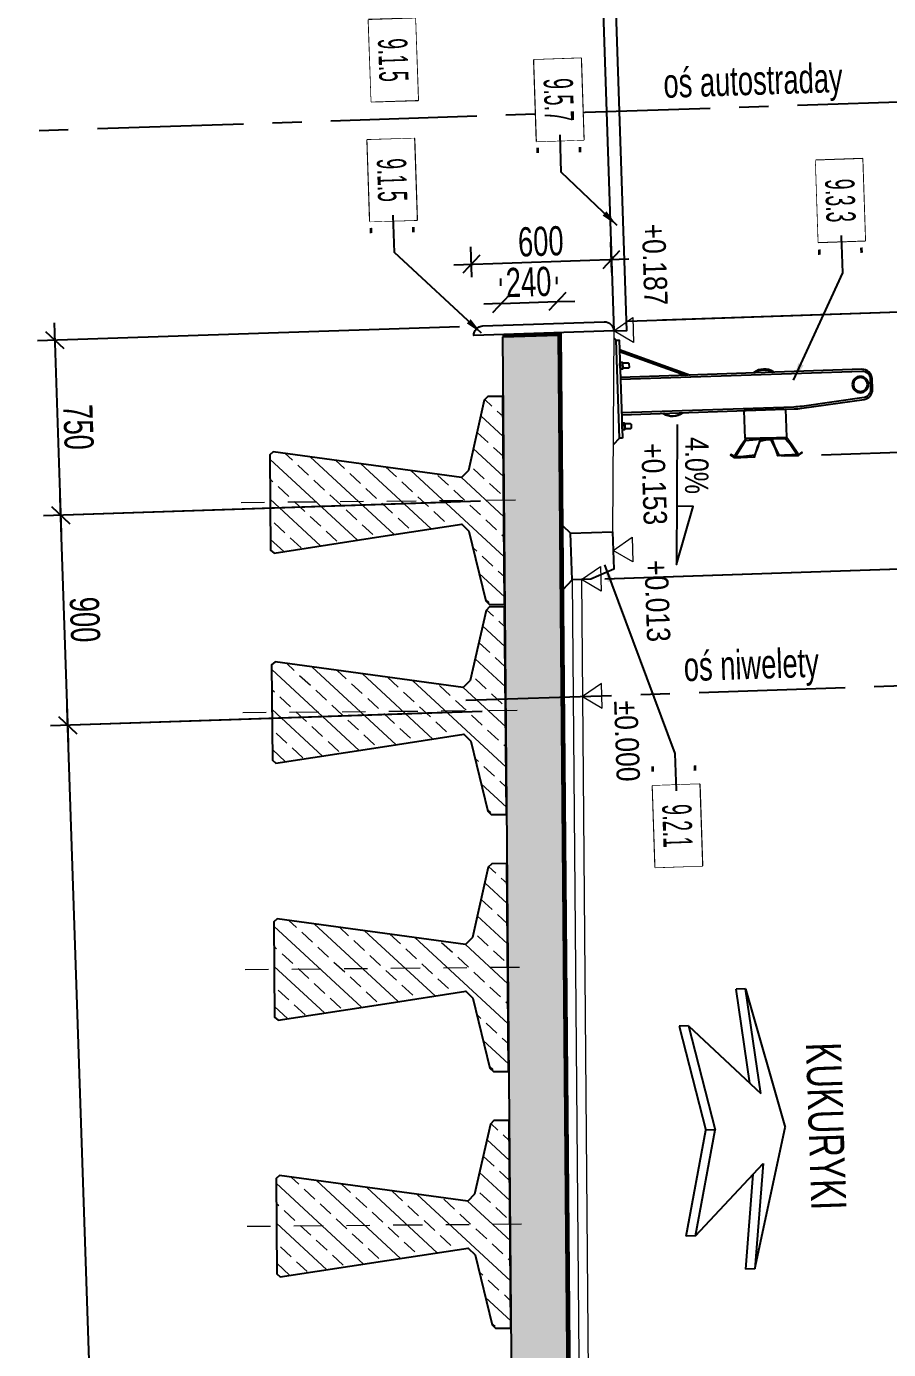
# Model space of a CAD drawing. Header units: metres. Extents: x 8395712 to 9795150, y 4166577 to 5794892.
# Drawn here: x 8418352.67 to 8418356.37, y 5772432.09 to 5772437.76 of the extents above; entities that cross this region are included whole.
import ezdxf
from ezdxf.enums import TextEntityAlignment as Align

# ---------------------------------------------------------------- set-up
doc = ezdxf.new("R2010")
doc.units = ezdxf.units.M
doc.set_wipeout_variables(frame=1)
doc.header["$PDMODE"] = 35
doc.header["$PDSIZE"] = 0.002
doc.linetypes.add('CENTER', pattern=[2, 1.25, -0.25, 0.25, -0.25])
doc.linetypes.add('HIDDEN', pattern=[0.375, 0.25, -0.125])
for name, color, linetype in [('00RysOpi-T', 2, 'Continuous'), ('AII_M_bariery', 8, 'Continuous'), ('AII_M_izolacja', 8, 'Continuous'), ('AII_M_konstrukcja beton', 3, 'Continuous'), ('AII_M_krawężnik', 9, 'Continuous'), ('AII_M_opis', 1, 'Continuous'), ('AII_M_opisy do legendy', 2, 'Continuous'), ('AII_M_osie główne', 8, 'CENTER'), ('AII_M_wyposażenie', 8, 'Continuous')]:
    doc.layers.add(name, color=color, linetype=linetype)
for name, color, linetype, lineweight in [('AII_M_konstrukcja', 1, 'Continuous', 25), ('AII_M_koty wysokościowe', 1, 'Continuous', 18), ('AII_M_kreskowanie', 8, 'Continuous', 0), ('AII_M_nawierzchnia', 9, 'Continuous', 18), ('AII_M_opisy wymiary', 1, 'Continuous', 25), ('AII_M_wymiary', 1, 'Continuous', 25)]:
    doc.layers.add(name, color=color, linetype=linetype, lineweight=lineweight)
doc.styles.add('AII_norm.', font='CDMSIMPL.shx', dxfattribs={"width": 0.75, "bigfont": 'CDMBIGPL.shx'})
doc.styles.add('CDMSTYLE', font='CDMSIMPL.shx', dxfattribs={"width": 0.7, "bigfont": 'CDMBIGPL.shx'})
doc.dimstyles.new('CDM-ME50MM', dxfattribs={"dimscale": 0.05, "dimtxt": 2.5, "dimasz": 1.5, "dimexe": 1.5, "dimexo": 5, "dimgap": 0.5, "dimtad": 1, "dimdec": 0, "dimlfac": 1000, "dimrnd": 1, "dimzin": 9, "dimtxsty": 'CDMSTYLE', "dimblk": 'OBLIQUE', "dimcen": 2.5, "dimdle": 1.5, "dimclrd": 9, "dimclre": 9, "dimadec": 1, "dimazin": 2, "dimtfac": 1, "dimtdec": 1, "dimtix": 1, "dimtmove": 2, "dimatfit": 3, "dimldrblk": 'DOT', "dimfxl": 1, "dimtvp": 1, "dimtolj": 1, "dimtzin": 0, "dimlwd": 25, "dimlwe": 25, "dimarcsym": 0})
doc.dimstyles.new('CDM-ME50MM$7', dxfattribs={"dimscale": 0.05, "dimtxt": 2.5, "dimasz": 1.5, "dimexe": 1.5, "dimexo": 5, "dimgap": 0.5, "dimtad": 1, "dimdec": 0, "dimlfac": 1000, "dimrnd": 1, "dimzin": 9, "dimtxsty": 'CDMSTYLE', "dimblk": 'OBLIQUE', "dimcen": 2.5, "dimdle": 1.5, "dimclrd": 9, "dimclre": 9, "dimadec": 1, "dimazin": 2, "dimtfac": 1, "dimtdec": 1, "dimtix": 1, "dimtmove": 2, "dimatfit": 3, "dimfxl": 1, "dimtvp": 1, "dimtolj": 1, "dimtzin": 0, "dimlwd": 25, "dimlwe": 25, "dimarcsym": 0})

# ---------------------------------------------------------------- blocks, each defined once
blk = doc.blocks.new('Deska_0.6')
at = {"layer": 'AII_M_wyposażenie', "color": 0, "linetype": 'ByBlock', "lineweight": -2}
blk.add_lwpolyline([(0, 0), (0, -0.6, 0.414214), (0.04, -0.56), (0.04, -0.04, 0.414214)], format="xyb", close=True, dxfattribs=at)
blk = doc.blocks.new('Barieroporęcz_1.1')
at = {"layer": 'AII_M_bariery', "color": 0, "linetype": 'ByBlock', "lineweight": -2}
for p, q in [((-0.23, 0.5366), (-0.23, 0.7166)), ((-0.23, 0.7166), (-0.11, 0.7166)), ((-0.11, 0.7166), (-0.11, 0.5366)), ((0.0522, 0.6687), (0.05, 0.6666)), ((-0.11, 0.5366), (-0.23, 0.5366)), ((0.17, 0.013), (0.05, 0.313)), ((0.1614, 0.013), (0.05, 0.2915)), ((-0.1122, 0.2751), (-0.11, 0.273)), ((-0.17, 0.013), (-0.15, 0.013)), ((0.09, 0.013), (0.11, 0.013))]:
    blk.add_line(p, q, dxfattribs=at)
for points in [[(-0.11, 0.013), (-0.11, 0.7514, -0.028091), (-0.1081, 0.785), (-0.0795, 1.0534, -0.371293), (-0.037, 1.09), (0.007, 1.09, -0.414214), (0.05, 1.047), (0.05, 0.013)], [(0.042, 0.013), (0.042, 1.047, 0.414214), (0.007, 1.082), (-0.037, 1.082, 0.361555), (-0.0714, 1.0534), (-0.0716, 1.0525), (-0.1001, 0.7845, 0.028091), (-0.102, 0.7509), (-0.102, 0.013)], [(-0.31, 0.4914), (-0.31, 0.5166), (-0.31, 0.5732, -0.324981), (-0.3052, 0.5798), (-0.2681, 0.5918), (-0.2428, 0.6, 0.324981), (-0.238, 0.6067), (-0.238, 0.6266), (-0.238, 0.6465, 0.324981), (-0.2428, 0.6532), (-0.2737, 0.6632), (-0.3052, 0.6734, -0.324981), (-0.31, 0.6801), (-0.31, 0.7043), (-0.31, 0.7618, -0.15172), (-0.3088, 0.7658), (-0.299, 0.78), (-0.2965, 0.7783), (-0.3058, 0.7649, 0.15172), (-0.307, 0.7609), (-0.307, 0.7043), (-0.307, 0.6823, 0.324981), (-0.3022, 0.6756), (-0.2737, 0.6664), (-0.2398, 0.6554, -0.324981), (-0.235, 0.6487), (-0.235, 0.6266), (-0.235, 0.6045, -0.324981), (-0.2398, 0.5979), (-0.2681, 0.5887), (-0.3022, 0.5776, 0.324981), (-0.307, 0.571), (-0.307, 0.5166), (-0.307, 0.4923, 0.15172), (-0.3058, 0.4884), (-0.2965, 0.4749), (-0.299, 0.4732), (-0.3088, 0.4874, -0.15172), (-0.31, 0.4914, 0.15172), (-0.3088, 0.4874)], [(0.0522, 0.6687, -0.305469), (0.0521, 0.5845), (0.05, 0.5866, 0.3), (0.05, 0.6666)], [(-0.1122, 0.2751, 0.305469), (-0.1121, 0.1908), (-0.11, 0.193, -0.3), (-0.11, 0.273, -0.425)]]:
    blk.add_lwpolyline(points, format="xyb", dxfattribs=at)
blk.add_lwpolyline([(-0.2586, 0.5258), (-0.2382, 0.5392, 0.252386), (-0.235, 0.5451), (-0.235, 0.6017), (-0.235, 0.7081, 0.252386), (-0.2382, 0.714), (-0.2653, 0.7319), (-0.3037, 0.7572), (-0.301, 0.7613), (-0.2653, 0.7378), (-0.2332, 0.7167, -0.252386), (-0.23, 0.7108), (-0.23, 0.6017), (-0.23, 0.5424, -0.252386), (-0.2332, 0.5365), (-0.2586, 0.5198), (-0.301, 0.4919), (-0.3037, 0.4961)], format="xyb", close=True, dxfattribs=at)
for points in [[(-0.21, 0.013), (-0.21, 0), (0.21, 0), (0.21, 0.013)], [(-0.1462, 0.013), (-0.1739, 0.013), (-0.1739, 0.0245), (-0.1462, 0.0245)], [(-0.17, 0.0245), (-0.17, 0.05), (-0.167, 0.053), (-0.153, 0.053), (-0.15, 0.05), (-0.15, 0.0245)], [(0.1138, 0.013), (0.0862, 0.013), (0.0862, 0.0245), (0.1138, 0.0245)], [(0.09, 0.0245), (0.09, 0.05), (0.093, 0.053), (0.107, 0.053), (0.11, 0.05), (0.11, 0.0245)]]:
    blk.add_lwpolyline(points, close=True, dxfattribs=at)
for radius in [0.035, 0.03]:
    blk.add_circle((-0.015, 1.039), radius, dxfattribs=at)
blk = doc.blocks.new('Kierunek_do')
at = {"layer": 'AII_M_opis', "color": 0}
for p, q in [((-0.6, -0.15), (0, 0)), ((0.6, -0.15), (0, 0)), ((-0.15, -0.1), (-0.6, -0.15)), ((-0.45, -0.4), (-0.15, -0.1)), ((0.45, -0.4), (0.15, -0.1)), ((0.15, -0.1), (0.6, -0.15)), ((-0.195, -0.145), (-0.6, -0.19)), ((-0.6, -0.15), (-0.6, -0.19)), ((0.195, -0.145), (0.6, -0.19)), ((0.6, -0.15), (0.6, -0.19)), ((-0.45, -0.4), (0, -0.3)), ((-0.45, -0.44), (0, -0.34)), ((0.45, -0.4), (0, -0.3)), ((0, -0.3), (0, -0.34)), ((0.45, -0.44), (0, -0.34)), ((-0.45, -0.4), (-0.45, -0.44)), ((0.45, -0.4), (0.45, -0.44))]:
    blk.add_line(p, q, dxfattribs=at)
at = {"layer": 'AII_M_opis', "color": 2, "lineweight": 25, "style": 'AII_norm.', "width": 0.7, "flags": 4}
blk.add_attdef('KIERUNEK', text='', height=0.15, rotation=360, dxfattribs=at).set_placement((0, 0.175), align=Align.MIDDLE_CENTER)
blk = doc.blocks.new('Spadek')
at = {"layer": 'AII_M_wymiary', "color": 9}
blk.add_lwpolyline([(-0.2999, 0), (0.2999, 0), (0.0499, 0.07), (0.0499, 0.07), (0.0499, 0)], dxfattribs=at)
at = {"layer": 'AII_M_wymiary', "color": 1, "style": 'CDMSTYLE', "width": 0.8}
blk.add_attdef('SP', text='', height=0.1, rotation=360, dxfattribs=at).set_placement((-0.125, 0.035), align=Align.CENTER)
blk = doc.blocks.new('_OBLIQUE')
at = {"color": 0, "linetype": 'ByBlock'}
blk.add_line((-0.5, -0.5), (0.5, 0.5), dxfattribs=at)
blk = doc.blocks.new('*D293')
at = {"layer": 'AII_M_wymiary', "color": 9, "lineweight": 25, "transparency": 16777216}
for p, q in [((8418356.7417, 5772435.5231), (8418356.7635, 5772434.8735)), ((8418355.1514, 5772435.3947), (8418356.8192, 5772435.4507)), ((8418356.686, 5772434.9459), (8418356.8359, 5772434.951))]:
    blk.add_line(p, q, dxfattribs=at)
at = {"layer": 'Defpoints', "color": 0, "lineweight": 25, "transparency": 16777216}
for p in [(8418355.0514, 5772435.3914), (8418356.761, 5772434.9484), (8418356.5861, 5772434.9426)]:
    blk.add_point(p, dxfattribs=at)
at = {"layer": 'AII_M_wymiary', "color": 9, "lineweight": 25, "transparency": 16777216, "xscale": 0.07500000000000001, "yscale": 0.07500000000000001, "zscale": 0.07500000000000001}
for p, rotation in [((8418356.7442, 5772435.4482), 91.92062242750899), ((8418356.761, 5772434.9484), 271.920622427509)]:
    blk.add_blockref('_OBLIQUE', p, dxfattribs=dict(at, rotation=rotation))
at = {"layer": 'AII_M_wymiary', "color": 0, "transparency": 16777216, "char_height": 0.125, "attachment_point": 5, "rotation": 271.9206, "style": 'CDMSTYLE'}
for s, insert in [('\\A1;opaska', (8418356.6443, 5772435.1947)), ('\\A1;500', (8418356.8401, 5772435.2012))]:
    blk.add_mtext(s, dxfattribs=dict(at, insert=insert))
blk = doc.blocks.new('_DOT')
at = {"color": 0, "linetype": 'ByBlock'}
blk.add_line((-0.5, 0), (-1, 0), dxfattribs=at)
at = {"color": 0, "linetype": 'ByBlock', "const_width": 0.5}
blk.add_lwpolyline([(-0.25, 0, 1), (0.25, 0, 1)], format="xyb", close=True, dxfattribs=at)
blk = doc.blocks.new('*D275')
at = {"layer": 'AII_M_wymiary', "color": 9, "lineweight": 25, "transparency": 16777216}
for p, q in [((8418356.725, 5772436.0228), (8418356.7467, 5772435.3732)), ((8418356.0787, 5772435.9261), (8418356.8024, 5772435.9504)), ((8418355.1914, 5772435.3961), (8418356.8192, 5772435.4507))]:
    blk.add_line(p, q, dxfattribs=at)
at = {"layer": 'Defpoints', "color": 0, "lineweight": 25, "transparency": 16777216}
for p in [(8418355.9788, 5772435.9228), (8418356.7442, 5772435.4482), (8418355.0914, 5772435.3927)]:
    blk.add_point(p, dxfattribs=at)
at = {"layer": 'AII_M_wymiary', "color": 9, "lineweight": 25, "transparency": 16777216, "xscale": 0.07500000000000001, "yscale": 0.07500000000000001, "zscale": 0.07500000000000001}
for p, rotation in [((8418356.7275, 5772435.9479), 91.92062242750899), ((8418356.7442, 5772435.4482), 271.920622427509)]:
    blk.add_blockref('_OBLIQUE', p, dxfattribs=dict(at, rotation=rotation))
at = {"layer": 'AII_M_wymiary', "color": 0, "transparency": 16777216, "insert": (8418356.8233, 5772435.701), "char_height": 0.125, "attachment_point": 5, "rotation": 271.9206, "style": 'CDMSTYLE'}
blk.add_mtext('\\A1;500', dxfattribs=at)
blk = doc.blocks.new('*D276')
at = {"layer": 'AII_M_wymiary', "color": 9, "lineweight": 25, "transparency": 16777216}
for p, q in [((8418356.7049, 5772436.6225), (8418356.73, 5772435.8729)), ((8418355.2488, 5772436.4986), (8418356.7823, 5772436.5501)), ((8418356.0787, 5772435.9261), (8418356.8024, 5772435.9504))]:
    blk.add_line(p, q, dxfattribs=at)
at = {"layer": 'Defpoints', "color": 0, "lineweight": 25, "transparency": 16777216}
for p in [(8418355.1489, 5772436.4953), (8418355.9788, 5772435.9228), (8418356.7275, 5772435.9479)]:
    blk.add_point(p, dxfattribs=at)
at = {"layer": 'AII_M_wymiary', "color": 9, "lineweight": 25, "transparency": 16777216, "xscale": 0.07500000000000001, "yscale": 0.07500000000000001, "zscale": 0.07500000000000001}
for p, rotation in [((8418356.7074, 5772436.5475), 91.92062242750899), ((8418356.7275, 5772435.9479), 271.920622427509)]:
    blk.add_blockref('_OBLIQUE', p, dxfattribs=dict(at, rotation=rotation))
at = {"layer": 'AII_M_wymiary', "color": 0, "transparency": 16777216, "insert": (8418356.8049, 5772436.2506), "char_height": 0.125, "attachment_point": 5, "rotation": 271.9206, "style": 'CDMSTYLE'}
blk.add_mtext('\\A1;600', dxfattribs=at)
blk = doc.blocks.new('*D279')
at = {"layer": 'AII_M_wymiary', "color": 9, "lineweight": 25, "transparency": 16777216}
for p, q in [((8418356.9547, 5772436.6309), (8418356.9966, 5772435.3816)), ((8418355.2488, 5772436.4986), (8418357.0322, 5772436.5584)), ((8418355.1914, 5772435.3961), (8418357.069, 5772435.4591))]:
    blk.add_line(p, q, dxfattribs=at)
at = {"layer": 'Defpoints', "color": 0, "lineweight": 25, "transparency": 16777216}
for p in [(8418355.1489, 5772436.4953), (8418356.9941, 5772435.4565), (8418355.0914, 5772435.3927)]:
    blk.add_point(p, dxfattribs=at)
at = {"layer": 'AII_M_wymiary', "color": 9, "lineweight": 25, "transparency": 16777216, "xscale": 0.07500000000000001, "yscale": 0.07500000000000001, "zscale": 0.07500000000000001}
for p, rotation in [((8418356.9572, 5772436.5559), 91.92062242750899), ((8418356.9941, 5772435.4565), 271.920622427509)]:
    blk.add_blockref('_OBLIQUE', p, dxfattribs=dict(at, rotation=rotation))
at = {"layer": 'AII_M_wymiary', "color": 0, "transparency": 16777216, "insert": (8418357.0631, 5772436.0092), "char_height": 0.125, "attachment_point": 5, "rotation": 271.9206, "style": 'CDMSTYLE'}
blk.add_mtext('\\A1;1100', dxfattribs=at)
blk = doc.blocks.new('*D280')
at = {"layer": 'AII_M_wymiary', "color": 9, "lineweight": 25, "transparency": 16777216}
for p, q in [((8418356.9916, 5772435.5315), (8418357.3753, 5772424.0879)), ((8418355.1914, 5772435.3961), (8418357.069, 5772435.4591)), ((8418355.3192, 5772424.094), (8418357.4478, 5772424.1654))]:
    blk.add_line(p, q, dxfattribs=at)
at = {"layer": 'Defpoints', "color": 0, "lineweight": 25, "transparency": 16777216}
for p in [(8418355.0914, 5772435.3927), (8418357.3728, 5772424.1629), (8418355.2193, 5772424.0907)]:
    blk.add_point(p, dxfattribs=at)
at = {"layer": 'AII_M_wymiary', "color": 9, "lineweight": 25, "transparency": 16777216, "xscale": 0.07500000000000001, "yscale": 0.07500000000000001, "zscale": 0.07500000000000001}
for p, rotation in [((8418356.9941, 5772435.4565), 91.92062242750899), ((8418357.3728, 5772424.1629), 271.920622427509)]:
    blk.add_blockref('_OBLIQUE', p, dxfattribs=dict(at, rotation=rotation))
at = {"layer": 'AII_M_wymiary', "color": 0, "transparency": 16777216, "insert": (8418357.2709, 5772429.8126), "char_height": 0.125, "attachment_point": 5, "rotation": 271.9206, "style": 'CDMSTYLE'}
blk.add_mtext('\\A1;11300', dxfattribs=at)
blk = doc.blocks.new('*D282')
at = {"layer": 'AII_M_wymiary', "color": 9, "lineweight": 25, "transparency": 16777216}
for p, q in [((8418357.2046, 5772436.6393), (8418357.6889, 5772422.1974)), ((8418355.2488, 5772436.4986), (8418357.282, 5772436.5668)), ((8418355.5092, 5772422.1993), (8418357.7613, 5772422.2748))]:
    blk.add_line(p, q, dxfattribs=at)
at = {"layer": 'Defpoints', "color": 0, "lineweight": 25, "transparency": 16777216}
for p in [(8418355.1489, 5772436.4953), (8418357.6863, 5772422.2723), (8418355.4093, 5772422.196)]:
    blk.add_point(p, dxfattribs=at)
at = {"layer": 'AII_M_wymiary', "color": 9, "lineweight": 25, "transparency": 16777216, "xscale": 0.07500000000000001, "yscale": 0.07500000000000001, "zscale": 0.07500000000000001}
for p, rotation in [((8418357.2071, 5772436.5643), 91.92062242750899), ((8418357.6863, 5772422.2723), 271.920622427509)]:
    blk.add_blockref('_OBLIQUE', p, dxfattribs=dict(at, rotation=rotation))
at = {"layer": 'AII_M_wymiary', "color": 0, "transparency": 16777216, "insert": (8418357.5342, 5772429.4212), "char_height": 0.125, "attachment_point": 5, "rotation": 271.9206, "style": 'CDMSTYLE'}
blk.add_mtext('\\A1;14300', dxfattribs=at)
blk = doc.blocks.new('00kota3')
at = {"layer": 'AII_M_koty wysokościowe', "color": 0, "linetype": 'Continuous', "lineweight": -2}
blk.add_lwpolyline([(1.08, 1.66), (-1.04, 1.66), (0, 0)], close=True, dxfattribs=at)
at = {"layer": 'AII_M_koty wysokościowe', "color": 0, "linetype": 'Continuous', "lineweight": -2, "style": 'CDMSTYLE', "width": 0.85}
blk.add_attdef('%%P000.000', (0.49, 2.69), '', height=2, dxfattribs=at)
blk = doc.blocks.new('*D288')
at = {"layer": 'AII_M_wymiary', "color": 9, "lineweight": 25, "transparency": 16777216}
for p, q in [((8418354.5292, 5772436.4745), (8418352.7219, 5772436.4139)), ((8418352.8245, 5772435.5919), (8418352.7943, 5772436.4914)), ((8418354.6187, 5772435.7271), (8418352.747, 5772435.6643))]:
    blk.add_line(p, q, dxfattribs=at)
at = {"layer": 'Defpoints', "color": 0, "lineweight": 25, "transparency": 16777216}
for p in [(8418354.6292, 5772436.4779), (8418352.7968, 5772436.4164), (8418354.7186, 5772435.7304)]:
    blk.add_point(p, dxfattribs=at)
at = {"layer": 'AII_M_wymiary', "color": 9, "lineweight": 25, "transparency": 16777216, "xscale": 0.07500000000000001, "yscale": 0.07500000000000001, "zscale": 0.07500000000000001}
for p, rotation in [((8418352.7968, 5772436.4164), 91.92062242750899), ((8418352.822, 5772435.6668), 271.920622427509)]:
    blk.add_blockref('_OBLIQUE', p, dxfattribs=dict(at, rotation=rotation))
at = {"layer": 'AII_M_wymiary', "color": 0, "lineweight": -3, "transparency": 16777216, "insert": (8418352.8969, 5772436.0446), "char_height": 0.125, "attachment_point": 5, "rotation": 271.9206, "style": 'CDMSTYLE'}
blk.add_mtext('\\A1;750', dxfattribs=at)
blk = doc.blocks.new('*D289')
at = {"layer": 'AII_M_wymiary', "color": 9, "lineweight": 25, "transparency": 16777216}
for p, q in [((8418353.2233, 5772423.6986), (8418352.8496, 5772434.8423)), ((8418354.6264, 5772434.8268), (8418352.7772, 5772434.7648)), ((8418354.7477, 5772423.8247), (8418353.1458, 5772423.771))]:
    blk.add_line(p, q, dxfattribs=at)
at = {"layer": 'Defpoints', "color": 0, "lineweight": 25, "transparency": 16777216}
for p in [(8418354.7263, 5772434.8302), (8418352.8521, 5772434.7673), (8418354.8476, 5772423.8281)]:
    blk.add_point(p, dxfattribs=at)
at = {"layer": 'AII_M_wymiary', "color": 9, "lineweight": 25, "transparency": 16777216, "xscale": 0.07500000000000001, "yscale": 0.07500000000000001, "zscale": 0.07500000000000001}
for p, rotation in [((8418352.8521, 5772434.7673), 91.92062242750899), ((8418353.2208, 5772423.7735), 271.920622427509)]:
    blk.add_blockref('_OBLIQUE', p, dxfattribs=dict(at, rotation=rotation))
at = {"layer": 'AII_M_wymiary', "color": 0, "lineweight": -3, "transparency": 16777216, "insert": (8418353.1239, 5772429.2734), "char_height": 0.125, "attachment_point": 5, "rotation": 271.9206, "style": 'CDMSTYLE'}
blk.add_mtext('\\A1;10x1100=11000', dxfattribs=at)
blk = doc.blocks.new('*D290')
at = {"layer": 'AII_M_wymiary', "color": 9, "linetype": 'Continuous', "lineweight": 25, "transparency": 16777216}
for p, q in [((8418352.8546, 5772434.6924), (8418352.8195, 5772435.7418)), ((8418354.4688, 5772435.7221), (8418352.747, 5772435.6643)), ((8418354.4764, 5772434.8218), (8418352.7772, 5772434.7648))]:
    blk.add_line(p, q, dxfattribs=at)
at = {"layer": 'Defpoints', "color": 0, "linetype": 'Continuous', "lineweight": 25, "transparency": 16777216}
for p in [(8418354.7186, 5772435.7304), (8418352.822, 5772435.6668), (8418354.7263, 5772434.8302)]:
    blk.add_point(p, dxfattribs=at)
at = {"layer": 'AII_M_wymiary', "color": 9, "linetype": 'Continuous', "lineweight": 25, "transparency": 16777216, "xscale": 0.07500000000000001, "yscale": 0.07500000000000001, "zscale": 0.07500000000000001}
for p, rotation in [((8418352.822, 5772435.6668), 91.92062242750899), ((8418352.8521, 5772434.7673), 271.920622427509)]:
    blk.add_blockref('_OBLIQUE', p, dxfattribs=dict(at, rotation=rotation))
at = {"layer": 'AII_M_wymiary', "color": 0, "linetype": 'Continuous', "lineweight": 25, "transparency": 16777216, "insert": (8418352.9245, 5772435.22), "char_height": 0.125, "attachment_point": 5, "rotation": 271.9206, "style": 'CDMSTYLE'}
blk.add_mtext('\\A1;900', dxfattribs=at)
blk = doc.blocks.new('OpiNum01')
at = {"layer": 'AII_M_opisy do legendy', "color": 0, "linetype": 'Continuous'}
blk.add_lwpolyline([(-3.5, -2), (3.5, -2), (3.5, 2), (-3.5, 2)], close=True, dxfattribs=at)
at = {"color": 9, "linetype": 'Continuous', "lineweight": 25, "style": 'CDMSTYLE', "width": 0.7, "flags": 1}
for tag, p in [('NAZWAPOL', (-4.1, -6.8)), ('NAZWAANG', (-4.1, -10.48)), ('SPECYF', (-4.1, -14.15)), ('ID', (-4.1, -17.82)), ('BAZA', (-4.1, -21.5)), ('RYSUNEK', (-4.1, -25.17))]:
    blk.add_attdef(tag, p, '', height=2, dxfattribs=at)
at = {"layer": 'AII_M_opisy do legendy', "linetype": 'Continuous', "lineweight": -2, "style": 'CDMSTYLE', "width": 0.5}
blk.add_attdef('NR', text='', height=2.5, dxfattribs=at).set_placement((0, 0), align=Align.MIDDLE)
at = {"color": 0, "linetype": 'Continuous'}
blk.add_wipeout([(-3.5, -2), (3.5, -2), (3.5, 2), (-3.5, 2)], dxfattribs=at).dxf.layer = 'AII_M_opisy do legendy'
blk = doc.blocks.new('OpiTxt01')
at = {"color": 0, "linetype": 'Continuous', "lineweight": 20, "style": 'CDMSTYLE', "width": 0.7}
blk.add_attdef('TEKST_GORNY', (1, 0.89), '', height=2, dxfattribs=at)
at = {"color": 0, "linetype": 'Continuous', "lineweight": -2, "style": 'CDMSTYLE', "width": 0.7}
blk.add_attdef('TEKST_DOLNY', (1.05, -2.73), '', height=2, dxfattribs=at)
blk = doc.blocks.new('*D382')
at = {"layer": 'AII_M_opisy wymiary', "color": 9, "linetype": 'ByBlock', "lineweight": 25, "transparency": 16777216}
for p, q in [((8418354.7043, 5772436.6805), (8418354.7053, 5772436.6489)), ((8418354.9441, 5772436.6885), (8418354.9452, 5772436.6569)), ((8418354.7079, 5772436.5739), (8418354.6329, 5772436.5714)), ((8418354.7079, 5772436.5739), (8418354.9477, 5772436.582)), ((8418354.9477, 5772436.582), (8418355.0227, 5772436.5845))]:
    blk.add_line(p, q, dxfattribs=at)
at = {"layer": 'Defpoints', "color": 0, "linetype": 'ByBlock', "lineweight": 25, "transparency": 16777216}
for p in [(8418354.9477, 5772436.582), (8418354.7127, 5772436.4306), (8418354.9525, 5772436.4387)]:
    blk.add_point(p, dxfattribs=at)
at = {"layer": 'AII_M_opisy wymiary', "color": 9, "linetype": 'ByBlock', "lineweight": 25, "transparency": 16777216, "xscale": 0.07500000000000001, "yscale": 0.07500000000000001, "zscale": 0.07500000000000001}
for p, rotation in [((8418354.7079, 5772436.5739), 1.920622386341133), ((8418354.9477, 5772436.582), 181.9206223863411)]:
    blk.add_blockref('_OBLIQUE', p, dxfattribs=dict(at, rotation=rotation))
at = {"layer": 'AII_M_opisy wymiary', "color": 0, "linetype": 'ByBlock', "lineweight": 25, "transparency": 16777216, "insert": (8418354.8249, 5772436.6654), "char_height": 0.125, "attachment_point": 5, "rotation": 1.9206, "style": 'CDMSTYLE'}
blk.add_mtext('\\A1;240', dxfattribs=at)
blk = doc.blocks.new('*D383')
at = {"layer": 'AII_M_opisy wymiary', "color": 9, "linetype": 'ByBlock', "lineweight": 25, "transparency": 16777216}
for p, q in [((8418354.5822, 5772436.6864), (8418354.5778, 5772436.817)), ((8418355.1818, 5772436.7065), (8418355.1775, 5772436.8371)), ((8418354.5053, 5772436.7395), (8418355.2549, 5772436.7646))]:
    blk.add_line(p, q, dxfattribs=at)
at = {"layer": 'Defpoints', "color": 0, "linetype": 'ByBlock', "lineweight": 25, "transparency": 16777216}
for p in [(8418355.18, 5772436.7621), (8418354.5905, 5772436.4365), (8418355.1902, 5772436.4566)]:
    blk.add_point(p, dxfattribs=at)
at = {"layer": 'AII_M_opisy wymiary', "color": 9, "linetype": 'ByBlock', "lineweight": 25, "transparency": 16777216, "xscale": 0.07500000000000001, "yscale": 0.07500000000000001, "zscale": 0.07500000000000001}
for p, rotation in [((8418354.5803, 5772436.742), 181.9206223863411), ((8418355.18, 5772436.7621), 1.920622386341111)]:
    blk.add_blockref('_OBLIQUE', p, dxfattribs=dict(at, rotation=rotation))
at = {"layer": 'AII_M_opisy wymiary', "color": 0, "linetype": 'ByBlock', "lineweight": 25, "transparency": 16777216, "insert": (8418354.8772, 5772436.8395), "char_height": 0.125, "attachment_point": 5, "rotation": 1.9206, "style": 'CDMSTYLE'}
blk.add_mtext('\\A1;600', dxfattribs=at)
blk = doc.blocks.new('*D386')
at = {"layer": 'AII_M_opisy wymiary', "color": 9, "linetype": 'ByBlock', "lineweight": 25, "transparency": 16777216}
for p, q in [((8418357.2096, 5772436.4893), (8418357.1442, 5772438.4382)), ((8418355.3384, 5772438.3026), (8418357.2217, 5772438.3658)), ((8418355.3988, 5772436.5037), (8418357.282, 5772436.5668))]:
    blk.add_line(p, q, dxfattribs=at)
at = {"layer": 'Defpoints', "color": 0, "linetype": 'ByBlock', "lineweight": 25, "transparency": 16777216}
for p in [(8418357.1468, 5772438.3633), (8418355.0886, 5772438.2943), (8418355.1489, 5772436.4953)]:
    blk.add_point(p, dxfattribs=at)
at = {"layer": 'AII_M_opisy wymiary', "color": 9, "linetype": 'ByBlock', "lineweight": 25, "transparency": 16777216, "xscale": 0.07500000000000001, "yscale": 0.07500000000000001, "zscale": 0.07500000000000001}
for p, rotation in [((8418357.1468, 5772438.3633), 91.92062238634111), ((8418357.2071, 5772436.5643), 271.9206223863411)]:
    blk.add_blockref('_OBLIQUE', p, dxfattribs=dict(at, rotation=rotation))
at = {"layer": 'AII_M_opisy wymiary', "color": 0, "linetype": 'ByBlock', "lineweight": 25, "transparency": 16777216, "insert": (8418357.2644, 5772437.4667), "char_height": 0.125, "attachment_point": 5, "rotation": 271.9206, "style": 'CDMSTYLE'}
blk.add_mtext('\\A1;1800', dxfattribs=at)
blk = doc.blocks.new('*D387')
at = {"layer": 'AII_M_opisy wymiary', "color": 9, "linetype": 'ByBlock', "lineweight": 25, "transparency": 16777216}
for p, q in [((8418356.8904, 5772452.7378), (8418357.9143, 5772422.2049)), ((8418354.6403, 5772452.5873), (8418356.9679, 5772452.6653)), ((8418355.6591, 5772422.2044), (8418357.9867, 5772422.2824))]:
    blk.add_line(p, q, dxfattribs=at)
at = {"layer": 'Defpoints', "color": 0, "linetype": 'ByBlock', "lineweight": 25, "transparency": 16777216}
for p in [(8418354.3904, 5772452.5789), (8418357.9118, 5772422.2799), (8418355.4093, 5772422.196)]:
    blk.add_point(p, dxfattribs=at)
at = {"layer": 'AII_M_opisy wymiary', "color": 9, "linetype": 'ByBlock', "lineweight": 25, "transparency": 16777216, "xscale": 0.07500000000000001, "yscale": 0.07500000000000001, "zscale": 0.07500000000000001}
for p, rotation in [((8418356.8929, 5772452.6628), 91.92062238634111), ((8418357.9118, 5772422.2799), 271.9206223863411)]:
    blk.add_blockref('_OBLIQUE', p, dxfattribs=dict(at, rotation=rotation))
at = {"layer": 'AII_M_opisy wymiary', "color": 0, "linetype": 'ByBlock', "lineweight": 25, "transparency": 16777216, "insert": (8418357.4898, 5772437.4743), "char_height": 0.125, "attachment_point": 5, "rotation": 271.9206, "style": 'CDMSTYLE'}
blk.add_mtext('\\A1;30400', dxfattribs=at)

msp = doc.modelspace()

# ---------------------------------------------------------------- hatches: boundary and pattern name
at = {"layer": 'AII_M_kreskowanie', "lineweight": 25}
h = msp.add_hatch(dxfattribs=at)
h.set_pattern_fill('ANSI33', color=256, scale=0.5, angle=-88.0794)
h.set_pattern_definition([(316.92062, (8418345.54887, 5772466.08083), (0.08537637, 0.09130102), []), (316.92062, (8418345.55183, 5772465.99249), (0.08537637, 0.09130102), [0.0625, -0.03125])])
h.paths.add_polyline_path([(8418354.7127, 5772436.4306), (8418354.8154, 5772424.3773), (8418354.9734, 5772422.2314), (8418355.2133, 5772422.2394), (8418355.0553, 5772424.3853), (8418354.9525, 5772436.4387)])
at = {"layer": 'AII_M_kreskowanie'}
h = msp.add_hatch(dxfattribs=at)
h.set_pattern_fill('ANSI33', color=256, scale=0.5, angle=-87.7931)
h.set_pattern_definition([(317.206884, (8418212.44867, 5770629.88592), (0.0849191424, 0.091726437), []), (317.206884, (8418212.45208, 5770629.7976), (0.0849191424, 0.091726437), [0.0625, -0.03125])])
h.paths.add_polyline_path([(8418353.7204, 5772435.5177), (8418353.7354, 5772435.505), (8418354.5395, 5772435.6289), (8418354.5697, 5772435.5992), (8418354.6423, 5772435.2998), (8418354.6574, 5772435.2849), (8418354.7224, 5772435.2854), (8418354.7148, 5772436.1754), (8418354.6498, 5772436.1749), (8418354.635, 5772436.1597), (8418354.5675, 5772435.8591), (8418354.5378, 5772435.8289), (8418353.7317, 5772435.9391), (8418353.7169, 5772435.9261)])
h = msp.add_hatch(dxfattribs=at)
h.set_pattern_fill('ANSI33', color=256, scale=0.5, angle=-87.7931)
h.set_pattern_definition([(317.206884, (8418212.45635, 5770628.98567), (0.0849191424, 0.091726437), []), (317.206884, (8418212.45975, 5770628.89735), (0.0849191424, 0.091726437), [0.0625, -0.03125])])
h.paths.add_polyline_path([(8418353.7281, 5772434.6174), (8418353.743, 5772434.6047), (8418354.5472, 5772434.7287), (8418354.5774, 5772434.6989), (8418354.65, 5772434.3995), (8418354.6651, 5772434.3846), (8418354.7301, 5772434.3852), (8418354.7225, 5772435.2752), (8418354.6575, 5772435.2746), (8418354.6426, 5772435.2595), (8418354.5752, 5772434.9589), (8418354.5455, 5772434.9286), (8418353.7393, 5772435.0388), (8418353.7246, 5772435.0259)])
h = msp.add_hatch(dxfattribs=at)
h.set_pattern_fill('ANSI33', color=256, scale=0.5, angle=-87.7931)
h.set_pattern_definition([(317.206884, (8418212.46573, 5770627.88537), (0.0849191424, 0.091726437), []), (317.206884, (8418212.46914, 5770627.79705), (0.0849191424, 0.091726437), [0.0625, -0.03125])])
h.paths.add_polyline_path([(8418353.7375, 5772433.5171), (8418353.7524, 5772433.5044), (8418354.5566, 5772433.6283), (8418354.5868, 5772433.5986), (8418354.6594, 5772433.2992), (8418354.6745, 5772433.2843), (8418354.7395, 5772433.2849), (8418354.7319, 5772434.1749), (8418354.6669, 5772434.1743), (8418354.652, 5772434.1592), (8418354.5846, 5772433.8586), (8418354.5548, 5772433.8283), (8418353.7487, 5772433.9385), (8418353.734, 5772433.9256)])
h = msp.add_hatch(dxfattribs=at)
h.set_pattern_fill('ANSI33', color=256, scale=0.5, angle=-87.7931)
h.set_pattern_definition([(317.206884, (8418212.47511, 5770626.78541), (0.0849191424, 0.091726437), []), (317.206884, (8418212.47851, 5770626.69709), (0.0849191424, 0.091726437), [0.0625, -0.03125])])
h.paths.add_polyline_path([(8418353.7468, 5772432.4172), (8418353.7618, 5772432.4045), (8418354.5659, 5772432.5284), (8418354.5962, 5772432.4986), (8418354.6687, 5772432.1993), (8418354.6839, 5772432.1844), (8418354.7489, 5772432.1849), (8418354.7413, 5772433.0749), (8418354.6763, 5772433.0743), (8418354.6614, 5772433.0592), (8418354.594, 5772432.7586), (8418354.5642, 5772432.7284), (8418353.7581, 5772432.8386), (8418353.7434, 5772432.8256)])

# ---------------------------------------------------------------- linework, layer by layer
at = {"layer": 'AII_M_bariery', "color": 8}
for points in [[(8418355.19, 5772436.4262), (8418355.1999, 5772436.4169)], [(8418355.214, 5772435.9972), (8418355.1871, 5772435.9683)]]:
    msp.add_lwpolyline(points, dxfattribs=at)
at = {"layer": 'AII_M_izolacja', "linetype": 'HIDDEN', "ltscale": 0.5, "const_width": 0.01}
msp.add_lwpolyline([(8418354.7125, 5772436.4356), (8418354.9575, 5772436.4438), (8418355.0603, 5772424.3855), (8418355.2187, 5772422.2346), (8418354.9736, 5772422.2264)], dxfattribs=at)
at = {"layer": 'AII_M_izolacja'}
msp.add_lwpolyline([(8418354.9624, 5772436.449), (8418355.0653, 5772424.3857), (8418355.224, 5772422.2298)], dxfattribs=at)
at = {"layer": 'AII_M_konstrukcja', "color": 2}
for points in [[(8418354.192, 5772435.5753), (8418354.5395, 5772435.6289), (8418354.5697, 5772435.5992), (8418354.6423, 5772435.2998), (8418354.6574, 5772435.2849), (8418354.7224, 5772435.2854), (8418354.7148, 5772436.1754), (8418354.6498, 5772436.1749), (8418354.635, 5772436.1597), (8418354.5675, 5772435.8591), (8418354.5378, 5772435.8289), (8418353.7317, 5772435.9391), (8418353.7169, 5772435.9261), (8418353.7204, 5772435.5177), (8418353.7354, 5772435.505), (8418354.192, 5772435.5753)], [(8418354.1996, 5772434.6751), (8418354.5472, 5772434.7287), (8418354.5774, 5772434.6989), (8418354.65, 5772434.3995), (8418354.6651, 5772434.3846), (8418354.7301, 5772434.3852), (8418354.7225, 5772435.2752), (8418354.6575, 5772435.2746), (8418354.6426, 5772435.2595), (8418354.5752, 5772434.9589), (8418354.5455, 5772434.9286), (8418353.7393, 5772435.0388), (8418353.7246, 5772435.0259), (8418353.7281, 5772434.6174), (8418353.743, 5772434.6047), (8418354.1996, 5772434.6751)], [(8418354.209, 5772433.5748), (8418354.5566, 5772433.6283), (8418354.5868, 5772433.5986), (8418354.6594, 5772433.2992), (8418354.6745, 5772433.2843), (8418354.7395, 5772433.2849), (8418354.7319, 5772434.1749), (8418354.6669, 5772434.1743), (8418354.652, 5772434.1592), (8418354.5846, 5772433.8586), (8418354.5548, 5772433.8283), (8418353.7487, 5772433.9385), (8418353.734, 5772433.9256), (8418353.7375, 5772433.5171), (8418353.7524, 5772433.5044), (8418354.209, 5772433.5748)], [(8418354.2184, 5772432.4748), (8418354.5659, 5772432.5284), (8418354.5962, 5772432.4986), (8418354.6687, 5772432.1993), (8418354.6839, 5772432.1844), (8418354.7489, 5772432.1849), (8418354.7413, 5772433.0749), (8418354.6763, 5772433.0743), (8418354.6614, 5772433.0592), (8418354.594, 5772432.7586), (8418354.5642, 5772432.7284), (8418353.7581, 5772432.8386), (8418353.7434, 5772432.8256), (8418353.7468, 5772432.4172), (8418353.7618, 5772432.4045), (8418354.2184, 5772432.4748)]]:
    msp.add_lwpolyline(points, dxfattribs=at)
at = {"layer": 'AII_M_konstrukcja beton'}
for points in [[(8418354.7127, 5772436.4306), (8418354.9525, 5772436.4387), (8418355.0553, 5772424.3853), (8418355.2133, 5772422.2394), (8418354.9734, 5772422.2314)], [(8418354.7127, 5772436.4306), (8418354.8154, 5772424.3773), (8418354.9734, 5772422.2314), (8418355.2133, 5772422.2394), (8418355.0553, 5772424.3853), (8418354.9525, 5772436.4387), (8418354.7127, 5772436.4306)]]:
    msp.add_lwpolyline(points, dxfattribs=at)
at = {"layer": 'AII_M_krawężnik', "color": 8}
for points in [[(8418354.9695, 5772435.6229), (8418355.0048, 5772435.5899)], [(8418355.0115, 5772435.3901), (8418354.9718, 5772435.3477)]]:
    msp.add_lwpolyline(points, dxfattribs=at)
at = {"layer": 'AII_M_krawężnik'}
msp.add_lwpolyline([(8418355.0115, 5772435.3901), (8418355.0048, 5772435.5899), (8418355.1847, 5772435.596), (8418355.19, 5772435.4361), (8418355.0914, 5772435.3927)], close=True, dxfattribs=at)
at = {"layer": 'AII_M_nawierzchnia'}
for points in [[(8418355.1902, 5772436.4566), (8418355.1847, 5772435.596)], [(8418355.0514, 5772435.3914), (8418355.0557, 5772434.8913), (8418355.0877, 5772431.1402), (8418355.1197, 5772427.3892), (8418355.1453, 5772424.3884)]]:
    msp.add_lwpolyline(points, dxfattribs=at)
at = {"layer": 'AII_M_nawierzchnia', "color": 8}
msp.add_lwpolyline([(8418355.0115, 5772435.3901), (8418355.1053, 5772424.387)], dxfattribs=at)
at = {"layer": 'AII_M_opisy wymiary', "color": 1, "linetype": 'ByBlock', "lineweight": 40}
msp.add_circle((8418171.8303, 5772432.124), 22459.4841, dxfattribs=at)
at = {"layer": 'AII_M_osie główne', "ltscale": 0.5}
for points in [[(8418350.98, 5772437.256), (8418356.844, 5772437.4526)], [(8418350.98, 5772437.256), (8418356.844, 5772437.4526)], [(8418354.556, 5772434.8745), (8418356.6798, 5772434.9457)]]:
    msp.add_lwpolyline(points, dxfattribs=at)
at = {"layer": 'AII_M_osie główne', "lineweight": 18, "ltscale": 0.1}
for points in [[(8418354.7686, 5772435.7309), (8418353.5687, 5772435.7206)], [(8418354.7763, 5772434.8306), (8418353.5764, 5772434.8204)], [(8418354.7857, 5772433.7303), (8418353.5857, 5772433.7201)], [(8418354.7951, 5772432.6303), (8418353.5951, 5772432.6201)]]:
    msp.add_lwpolyline(points, dxfattribs=at)
at = {"layer": 'AII_M_wyposażenie'}
msp.add_lwpolyline([(8418355.1272, 5772438.3356), (8418355.1902, 5772436.4566), (8418355.2456, 5772436.4585), (8418355.1826, 5772438.3374)], close=True, dxfattribs=at)

# ---------------------------------------------------------------- block references
at = {"layer": 'AII_M_bariery', "xscale": -1, "rotation": 271.9206224382555}
msp.add_blockref('Barieroporęcz_1.1', (8418355.207, 5772436.2071), dxfattribs=at)
at = {"layer": 'AII_M_koty wysokościowe', "color": 1, "linetype": 'Continuous'}
ref = msp.add_blockref('00kota3', (8418355.1902, 5772436.4566), dxfattribs=dict(at, xscale=-0.05, yscale=0.05, zscale=0.05, rotation=271.9206224382555))
ref.add_attrib('%%P000.000', '+0.187', (8418355.3096, 5772436.9146), dxfattribs={"color": 0, "linetype": 'Continuous', "lineweight": -2, "height": 0.1, "rotation": 271.9206, "style": 'CDMSTYLE', "width": 0.85})
ref = msp.add_blockref('00kota3', (8418355.1873, 5772435.516), dxfattribs=dict(at, xscale=-0.05, yscale=0.05, zscale=0.05, rotation=271.9206224382555))
ref.add_attrib('%%P000.000', '+0.153', (8418355.3067, 5772435.974), dxfattribs={"color": 0, "linetype": 'Continuous', "lineweight": -2, "height": 0.1, "rotation": 271.9206, "style": 'CDMSTYLE', "width": 0.85})
ref = msp.add_blockref('00kota3', (8418355.0514, 5772435.3914), dxfattribs=dict(at, xscale=-0.05, yscale=0.05, zscale=0.05, rotation=271.9206224382555))
ref.add_attrib('%%P000.000', '+0.013', (8418355.3208, 5772435.4734), dxfattribs={"color": 0, "linetype": 'Continuous', "lineweight": -2, "height": 0.1, "rotation": 271.9206, "style": 'CDMSTYLE', "width": 0.85})
at = {"layer": 'AII_M_koty wysokościowe', "xscale": 0.05, "yscale": 0.05, "zscale": 0.05, "rotation": 271.9206224382555}
msp.add_blockref('00kota3', (8418355.0557, 5772434.8913), dxfattribs=at).add_auto_attribs({'%%P000.000': '%%p0.000'})
at = {"layer": 'AII_M_opis'}
ref = msp.add_blockref('Kierunek_do', (8418355.9243, 5772433.0443), dxfattribs=dict(at, rotation=271.9206224382555))
ref.add_attrib('KIERUNEK', 'KUKURYKI', dxfattribs={"color": 2, "lineweight": 25, "height": 0.15, "rotation": 271.9206, "style": 'AII_norm.', "width": 0.7}).set_placement((8418356.0992, 5772433.0502), align=Align.MIDDLE_CENTER)
at = {"layer": 'AII_M_wymiary', "rotation": 269.630012395617}
msp.add_blockref('Spadek', (8418355.4597, 5772435.7553), dxfattribs=at).add_auto_attribs({'SP': '4.0%'})
at = {"layer": 'AII_M_wyposażenie', "xscale": -1, "rotation": 271.9206224382555}
msp.add_blockref('Deska_0.6', (8418355.1902, 5772436.4566), dxfattribs=at)
at = {"layer": 'Defpoints', "color": 250, "linetype": 'Continuous', "lineweight": 0}
ref = msp.add_blockref('OpiTxt01', (8418354.251, 5772436.793), dxfattribs=dict(at, xscale=-0.04999999999999998, yscale=0.04999999999999998, zscale=0.04999999999999999, rotation=271.9206225243977))
ref.add_attrib('TEKST_GORNY', '-', (8418354.292, 5772436.9044), dxfattribs={"layer": '0', "color": 0, "linetype": 'Continuous', "lineweight": 20, "height": 0.1, "rotation": 271.9206, "style": 'CDMSTYLE', "width": 0.7})
ref.add_attrib('TEKST_DOLNY', '-', (8418354.1107, 5772436.9008), dxfattribs={"layer": '0', "color": 0, "linetype": 'Continuous', "lineweight": -2, "height": 0.1, "rotation": 271.9206, "style": 'CDMSTYLE', "width": 0.7})
ref = msp.add_blockref('OpiTxt01', (8418355.4573, 5772434.4867), dxfattribs=dict(at, xscale=-0.04999999999999999, yscale=0.04999999999999999, zscale=0.04999999999999999, rotation=271.9206222457329))
ref.add_attrib('TEKST_GORNY', '-', (8418355.4983, 5772434.5981), dxfattribs={"layer": '0', "color": 0, "linetype": 'Continuous', "lineweight": 20, "height": 0.1, "rotation": 271.9206, "style": 'CDMSTYLE', "width": 0.7})
ref.add_attrib('TEKST_DOLNY', '-', (8418355.317, 5772434.5945), dxfattribs={"layer": '0', "color": 0, "linetype": 'Continuous', "lineweight": -2, "height": 0.1, "rotation": 271.9206, "style": 'CDMSTYLE', "width": 0.7})

# ---------------------------------------------------------------- texts
at = {"layer": 'AII_M_opis', "style": 'AII_norm.', "width": 0.7}
for s, p in [('oś autostraday', (8418355.4044, 5772437.4544)), ('oś niwelety', (8418355.4915, 5772434.9559))]:
    msp.add_text(s, height=0.125, rotation=1.9206, dxfattribs=at).set_placement(p)

# ---------------------------------------------------------------- dimensions: what is measured, and where the dimension line sits
at = {"layer": 'AII_M_opisy wymiary', "color": 1, "linetype": 'ByBlock', "lineweight": 25}
for base, p1, p2, picture, middle in [((8418355.18, 5772436.7621), (8418354.5905, 5772436.4365), (8418355.1902, 5772436.4566), '*D383', (8418354.8772, 5772436.8395)), ((8418354.9477, 5772436.582), (8418354.7127, 5772436.4306), (8418354.9525, 5772436.4387), '*D382', (8418354.8249, 5772436.6654))]:
    dim = msp.add_linear_dim(base=base, p1=p1, p2=p2, angle=1.9206, dimstyle='CDM-ME50MM', dxfattribs=at)
    dim.commit()
    dim.dimension.update_dxf_attribs({"geometry": picture, "text_midpoint": middle})
at = {"layer": 'AII_M_wymiary'}
for base, p1, p2, picture, middle in [((8418356.9941, 5772435.4565), (8418355.1489, 5772436.4953), (8418355.0914, 5772435.3927), '*D279', (8418357.0631, 5772436.0092)), ((8418357.6863, 5772422.2723), (8418355.1489, 5772436.4953), (8418355.4093, 5772422.196), '*D282', (8418357.5342, 5772429.4212)), ((8418356.7275, 5772435.9479), (8418355.1489, 5772436.4953), (8418355.9788, 5772435.9228), '*D276', (8418356.8049, 5772436.2506)), ((8418356.7442, 5772435.4482), (8418355.9788, 5772435.9228), (8418355.0914, 5772435.3927), '*D275', (8418356.8233, 5772435.701)), ((8418357.3728, 5772424.1629), (8418355.0914, 5772435.3927), (8418355.2193, 5772424.0907), '*D280', (8418357.2709, 5772429.8126))]:
    dim = msp.add_linear_dim(base=base, p1=p1, p2=p2, angle=271.9206, dimstyle='CDM-ME50MM', override={"dimexo": 2}, dxfattribs=at)
    dim.commit()
    dim.dimension.update_dxf_attribs({"geometry": picture, "text_midpoint": middle})
at = {"layer": 'AII_M_wymiary', "lineweight": -3}
dim = msp.add_linear_dim(base=(8418352.7968, 5772436.4164), p1=(8418354.7186, 5772435.7304), p2=(8418354.6292, 5772436.4779), angle=91.9206, dimstyle='CDM-ME50MM', override={"dimexo": 2}, dxfattribs=at)
dim.commit()
dim.dimension.update_dxf_attribs({"geometry": '*D288', "text_midpoint": (8418352.8969, 5772436.0446)})
at = {"layer": 'AII_M_wymiary', "color": 1, "linetype": 'Continuous', "lineweight": 25}
dim = msp.add_linear_dim(base=(8418352.822, 5772435.6668), p1=(8418354.7263, 5772434.8302), p2=(8418354.7186, 5772435.7304), angle=91.9206, dimstyle='CDM-ME50MM', dxfattribs=at)
dim.commit()
dim.dimension.update_dxf_attribs({"geometry": '*D290', "text_midpoint": (8418352.9245, 5772435.22)})
at = {"layer": 'AII_M_wymiary'}
dim = msp.add_linear_dim(base=(8418356.761, 5772434.9484), p1=(8418355.0514, 5772435.3914), p2=(8418356.5861, 5772434.9426), angle=271.9206, text='<>\\Xopaska', dimstyle='CDM-ME50MM', override={"dimexo": 2}, dxfattribs=at)
dim.commit()
dim.dimension.update_dxf_attribs({"geometry": '*D293', "text_midpoint": (8418356.7526, 5772435.1983)})
at = {"layer": 'AII_M_wymiary', "lineweight": -3}
dim = msp.add_linear_dim(base=(8418352.8521, 5772434.7673), p1=(8418354.8476, 5772423.8281), p2=(8418354.7263, 5772434.8302), angle=91.9206, text='10x1100=<>', dimstyle='CDM-ME50MM', override={"dimexo": 2}, dxfattribs=at)
dim.commit()
dim.dimension.update_dxf_attribs({"geometry": '*D289', "text_midpoint": (8418353.1239, 5772429.2734)})

# ---------------------------------------------------------------- next in the draw order: block references
at = {"layer": '00RysOpi-T', "color": 1, "linetype": 'Continuous', "lineweight": 0, "xscale": 0.04999999999999999, "yscale": 0.04999999999999999, "zscale": 0.04999999999999999, "rotation": 271.9206224382555}
for p, values in [((8418354.2457, 5772437.6168), {'NR': '9.1.5'}), ((8418356.1603, 5772437.015), {'NR': '9.3.3'})]:
    msp.add_blockref('OpiNum01', p, dxfattribs=at).add_auto_attribs(values)
at = {"layer": '00RysOpi-T', "color": 1, "linetype": 'Continuous', "lineweight": 0}
ref = msp.add_blockref('OpiNum01', (8418354.9547, 5772437.446), dxfattribs=dict(at, xscale=-0.04999999999999999, yscale=0.05, zscale=0.05, rotation=271.9206225243977))
ref.add_attrib('NR', '9.5.7', dxfattribs={"layer": 'AII_M_opisy do legendy', "linetype": 'Continuous', "lineweight": -2, "height": 0.125, "rotation": 271.9206, "style": 'CDMSTYLE', "width": 0.5}).set_placement((8418354.9547, 5772437.446), align=Align.MIDDLE)
ref = msp.add_blockref('OpiNum01', (8418354.2406, 5772437.1028), dxfattribs=dict(at, xscale=-0.04999999999999998, yscale=0.04999999999999998, zscale=0.04999999999999999, rotation=271.920622319023))
ref.add_attrib('NR', '9.1.5', dxfattribs={"layer": 'AII_M_opisy do legendy', "linetype": 'Continuous', "lineweight": -2, "height": 0.125, "rotation": 271.9206, "style": 'CDMSTYLE', "width": 0.5}).set_placement((8418354.2406, 5772437.1028), align=Align.MIDDLE)

# ---------------------------------------------------------------- next in the draw order: block references
at = {"layer": 'Defpoints', "color": 250, "linetype": 'Continuous', "lineweight": 0}
ref = msp.add_blockref('OpiTxt01', (8418354.9651, 5772437.1362), dxfattribs=dict(at, xscale=-0.04999999999999999, yscale=0.05, zscale=0.05, rotation=271.9206225243977))
ref.add_attrib('TEKST_GORNY', '-', (8418355.0061, 5772437.2476), dxfattribs={"layer": '0', "color": 0, "linetype": 'Continuous', "lineweight": 20, "height": 0.1, "rotation": 271.9206, "style": 'CDMSTYLE', "width": 0.7})
ref.add_attrib('TEKST_DOLNY', '-', (8418354.8249, 5772437.244), dxfattribs={"layer": '0', "color": 0, "linetype": 'Continuous', "lineweight": -2, "height": 0.1, "rotation": 271.9206, "style": 'CDMSTYLE', "width": 0.7})
ref = msp.add_blockref('OpiTxt01', (8418354.251, 5772436.793), dxfattribs=dict(at, xscale=-0.04999999999999998, yscale=0.04999999999999998, zscale=0.04999999999999999, rotation=271.920622319023))
ref.add_attrib('TEKST_GORNY', '-', (8418354.292, 5772436.9044), dxfattribs={"layer": '0', "color": 0, "linetype": 'Continuous', "lineweight": 20, "height": 0.1, "rotation": 271.9206, "style": 'CDMSTYLE', "width": 0.7})
ref.add_attrib('TEKST_DOLNY', '-', (8418354.1107, 5772436.9008), dxfattribs={"layer": '0', "color": 0, "linetype": 'Continuous', "lineweight": -2, "height": 0.1, "rotation": 271.9206, "style": 'CDMSTYLE', "width": 0.7})
at = {"layer": 'Defpoints', "color": 250, "linetype": 'Continuous', "lineweight": 0, "xscale": 0.04999999999999999, "yscale": 0.04999999999999999, "zscale": 0.04999999999999999, "rotation": 271.9206224382555}
msp.add_blockref('OpiTxt01', (8418356.1653, 5772436.8651), dxfattribs=at).add_auto_attribs({'TEKST_GORNY': '-', 'TEKST_DOLNY': '-'})

# ---------------------------------------------------------------- next in the draw order: dimensions: what is measured, and where the dimension line sits
at = {"layer": 'AII_M_opisy wymiary', "color": 1, "linetype": 'ByBlock', "lineweight": 25}
for base, p1, p2, picture, middle in [((8418357.9118, 5772422.2799), (8418354.3904, 5772452.5789), (8418355.4093, 5772422.196), '*D387', (8418357.4898, 5772437.4743)), ((8418357.1468, 5772438.3633), (8418355.1489, 5772436.4953), (8418355.0886, 5772438.2943), '*D386', (8418357.2644, 5772437.4667))]:
    dim = msp.add_linear_dim(base=base, p1=p1, p2=p2, angle=271.9206, dimstyle='CDM-ME50MM', dxfattribs=at)
    dim.commit()
    dim.dimension.update_dxf_attribs({"geometry": picture, "text_midpoint": middle})

# ---------------------------------------------------------------- next in the draw order: leaders
at = {"layer": '00RysOpi-T', "color": 9, "linetype": 'Continuous', "lineweight": 0}
for points in [[(8418355.2045, 5772436.9077), (8418354.9651, 5772437.1362), (8418354.9598, 5772437.2961)], [(8418354.6236, 5772436.4464), (8418354.251, 5772436.793), (8418354.2456, 5772436.9529)], [(8418355.9599, 5772436.2454), (8418356.1707, 5772436.7052), (8418356.1653, 5772436.8651)]]:
    msp.add_leader(points, dimstyle='CDM-ME50MM$7', dxfattribs=at)

# ---------------------------------------------------------------- next in the draw order: block references
at = {"layer": '00RysOpi-T', "color": 1, "linetype": 'Continuous', "lineweight": 0}
ref = msp.add_blockref('OpiNum01', (8418355.4623, 5772434.3368), dxfattribs=dict(at, xscale=-0.04999999999999999, yscale=0.04999999999999999, zscale=0.04999999999999999, rotation=271.9206222457329))
ref.add_attrib('NR', '9.2.1', dxfattribs={"layer": 'AII_M_opisy do legendy', "linetype": 'Continuous', "lineweight": -2, "height": 0.125, "rotation": 271.9206, "style": 'CDMSTYLE', "width": 0.5}).set_placement((8418355.4623, 5772434.3368), align=Align.MIDDLE)

# ---------------------------------------------------------------- next in the draw order: leaders
at = {"layer": '00RysOpi-T', "color": 9, "linetype": 'Continuous', "lineweight": 0}
msp.add_leader([(8418355.1497, 5772435.4552), (8418355.4519, 5772434.6466), (8418355.4573, 5772434.4867)], dimstyle='CDM-ME50MM$7', dxfattribs=at)

doc.saveas('drawing.dxf')
